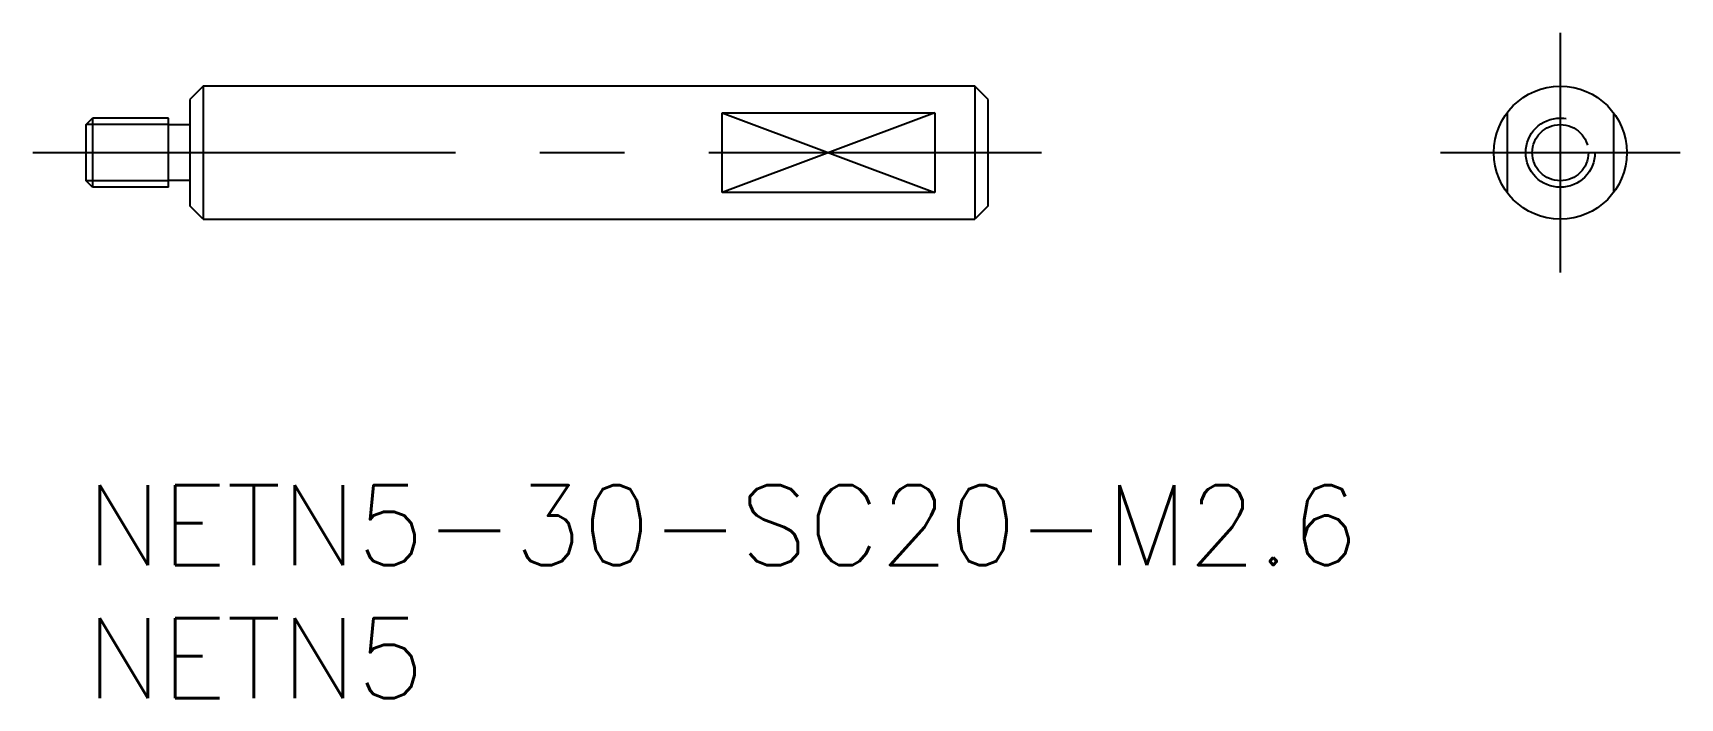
# Model space of a CAD drawing. Extents: x -2 to 59.9, y -8 to 17.
import ezdxf

# ---------------------------------------------------------------- set-up
doc = ezdxf.new("R2010")
doc.units = 0
doc.header["$LTSCALE"] = 0.5
doc.linetypes.add('CENTER', pattern=[50.8, 31.75, -6.35, 6.35, -6.35])
doc.linetypes.add('DASHED', pattern=[19.05, 12.7, -6.35])
for name, color, linetype in [('MSM_CENTER', 1, 'CENTER'), ('MSM_CONTINUOUS', 7, 'CONTINUOUS'), ('MSM_DASHED', 4, 'DASHED'), ('MSM_NARROW', 5, 'CONTINUOUS'), ('MSM_PART_NUMBER', 7, 'CONTINUOUS')]:
    doc.layers.add(name, color=color, linetype=linetype)
doc.styles.get("Standard").update_dxf_attribs({"font": 'txt.shx', "height": 3, "bigfont": 'bigfont.shx'})

# ---------------------------------------------------------------- blocks, each defined once
blk = doc.blocks.new('*U4')
at = {"layer": 'MSM_PART_NUMBER'}
blk.add_text('NETN5-30-SC20-M2.6', height=3, dxfattribs=at).set_placement((0, -3))
blk = doc.blocks.new('*U5')
at = {"layer": 'MSM_PART_NUMBER'}
blk.add_text('NETN5', height=3, dxfattribs=at).set_placement((0, -8))

msp = doc.modelspace()

# ---------------------------------------------------------------- linework, layer by layer
at = {"layer": 'MSM_CENTER'}
for p, q in [((55.4, 17), (55.4, 8)), ((-2, 12.5), (35.9, 12.5)), ((50.9, 12.5), (59.9, 12.5))]:
    msp.add_line(p, q, dxfattribs=at)
at = {"layer": 'MSM_CONTINUOUS'}
for p, q in [((4.4, 15), (3.9, 14.5)), ((33.4, 15), (4.4, 15)), ((4.4, 15), (4.4, 10)), ((33.9, 14.5), (33.4, 15)), ((33.4, 15), (33.4, 10)), ((3.9, 14.5), (3.9, 10.5)), ((33.9, 10.5), (33.9, 14.5)), ((0, 13.5565), (0.2435, 13.8)), ((3.1, 13.8), (0.2435, 13.8)), ((0.2435, 13.8), (0.2435, 11.2)), ((3.1, 11.2), (3.1, 13.8)), ((23.9, 14), (31.9, 14)), ((23.9, 11), (23.9, 14)), ((31.9, 14), (31.9, 11)), ((0, 11.4435), (0, 13.5565)), ((3.9, 13.55), (3.1, 13.55)), ((0.2435, 11.2), (0, 11.4435)), ((3.1, 11.2), (0.2435, 11.2)), ((3.9, 11.45), (3.1, 11.45)), ((31.9, 11), (23.9, 11)), ((4.4, 10), (3.9, 10.5)), ((4.4, 10), (33.4, 10)), ((33.9, 10.5), (33.4, 10))]:
    msp.add_line(p, q, dxfattribs=at)
msp.add_circle((55.4, 12.5), 2.5, dxfattribs=at)
at = {"layer": 'MSM_DASHED'}
for p, q in [((53.4, 14), (53.4, 11)), ((57.4, 14), (57.4, 11))]:
    msp.add_line(p, q, dxfattribs=at)
for radius in [1.3, 1.0565]:
    msp.add_circle((55.4, 12.5), radius, dxfattribs=at)
at = {"layer": 'MSM_NARROW'}
for p, q in [((23.9, 14), (31.9, 11)), ((31.9, 14), (23.9, 11)), ((3.1, 13.5565), (0, 13.5565)), ((3.1, 11.4435), (0, 11.4435))]:
    msp.add_line(p, q, dxfattribs=at)

# ---------------------------------------------------------------- block references
at = {"layer": 'MSM_CONTINUOUS'}
for name in ['*U4', '*U5']:
    msp.add_blockref(name, (0, 0), dxfattribs=at)

doc.saveas('drawing.dxf')
